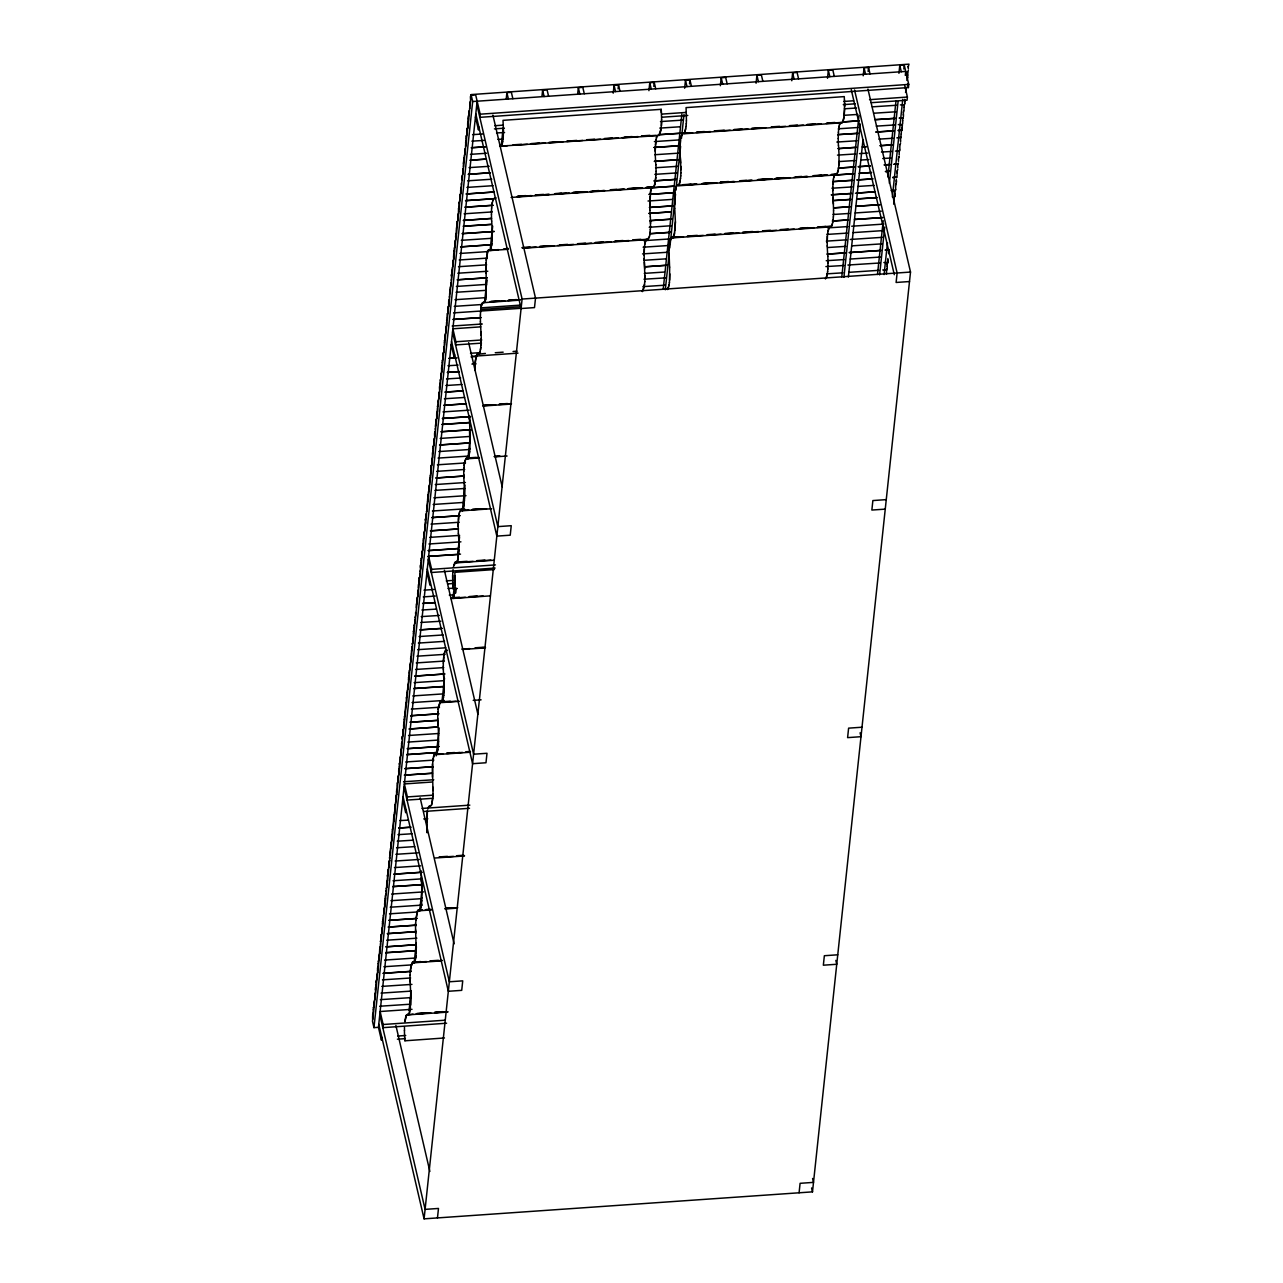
<?xml version="1.0" encoding="UTF-8"?>
<svg xmlns="http://www.w3.org/2000/svg" width="1283" height="1283" viewBox="0 0 1283 1283"><rect width="100%" height="100%" fill="white"/><g stroke="black" fill="none" stroke-linecap="round" stroke-linejoin="round"><path stroke-width="1.5" d="M404.498 1030.602L404.466 1027.218M410.095 981.928L410.015 975.176M415.58 926.518L415.548 923.135M416.382 946.646L415.724 958.064M421.097 871.077L421.722 887.98M421.129 874.477L421.177 871.253M421.947 897.94L421.866 891.316M426.678 822.435L427.399 811.129M433.045 793.84L432.339 763.93M437.776 718.336L437.744 714.952M438.594 741.799L438.513 735.191M443.325 666.294L443.293 662.91M444.11 686.437L443.998 692.772M456.989 588.528L453.027 588.801L452.642 575.217M452.658 578.617L452.771 572.154M455.24 585.673L454.84 572.33L494.388 569.572M458.175 523.175L458.336 533.359M458.207 526.559L458.56 517.338M459.009 546.702L457.967 560.046L453.781 565.37M463.804 477.885L463.724 471.134M464.574 497.98L464.43 487.989M469.418 416.013L470.123 439.347M474.854 370.434L475.191 361.197L476.891 354.381L485.375 353.418M480.371 314.993L480.451 321.744M481.221 341.839L481.189 338.52M485.92 262.951L486.081 273.135M491.501 214.293L491.469 210.909M492.287 234.436L491.646 245.839M503.417 133.673L503.385 130.337M644.146 255.349L644.483 246.111M644.932 275.476L644.82 281.811M644.964 278.812L644.339 262.101M650.513 226.77L650.353 216.779M655.196 147.866L655.292 154.618M655.228 151.266L655.902 139.622M656.062 174.713L656.03 171.393M661.563 119.351L661.467 125.686M668.956 250.233L669.598 267.137M669.662 267.105L669.453 282.805M669.854 273.856L669.678 280.095M674.65 195.112L674.666 208.375M674.585 198.352L674.585 204.943M674.73 208.343L675.403 221.815L674.297 235.046M675.403 221.815L675.002 230.764M680.054 146.15L680.134 152.885M680.086 149.534L680.423 140.296M680.904 172.997L680.824 166.373M686.453 120.955L686.068 107.612L844.262 96.61L844.422 100.01M827.23 245.983L827.294 236.168M827.182 242.631L827.535 233.394M827.968 262.758L827.872 269.093M832.699 187.19L833.597 210.813M832.731 190.59L833.068 181.352M833.549 214.036L833.517 210.717M838.28 138.532L838.248 135.148M844.278 115.678L844.567 103.346M373.385 1007.604L373.369 1009.705M374.748 995.64L374.828 994.165M376.24 984.927L376.015 986.819M376.16 982.425L376.16 981.559M376.945 978.352L376.256 980.998M376.849 975.337L376.945 977.614M376.945 978.817L376.929 977.951M377.651 972.257L377.555 970.108M378.95 955.53L379.046 959.379M381.179 939.156L381.163 938.29M381.083 935.692L381.163 937.953M381.773 929.117L381.805 930.047M384.675 905.75L384.643 906.873M387.418 876.738L387.466 875.519M390.321 853.307L390.305 852.457M390.93 843.268L391.01 845.529M392.422 833.148L392.39 834.287M393.127 827.31L393.753 816.806M394.539 812.476L394.956 808.627M394.555 813.679L394.522 812.396M395.244 807.44L395.228 805.804M395.95 800.849L395.87 798.331M396.623 794.61L396.575 791.707M397.971 777.723L397.987 776.856M398.756 772.959L398.66 770.698M399.462 767.571L399.43 766.288M400.793 751.261L400.809 750.379M402.204 738.062L402.204 737.196M405.717 705.153L405.717 704.271M406.486 701.079L406.47 702.202M406.406 698.529L406.454 697.294M407.866 686.116L408.539 682.476M409.293 675.676L409.245 672.837M410.656 659.254L410.656 657.922M412.132 648.172L412.068 649.583M412.148 648.637L412.116 647.338M412.837 642.061L412.757 639.928M413.479 633.401L413.463 631.605M414.249 628.846L414.217 627.547M419.092 579.611L419.124 578.392M419.83 576.676L419.862 575.57M420.471 565.963L420.503 566.91M421.273 562.339L421.257 563.478M423.326 540.768L423.374 543.607M424.015 532.894L424.031 533.808M424.096 535.877L424.096 536.695M424.015 533.391L424.031 532.525M424.721 526.736L424.737 525.854M425.507 523.464L425.507 522.662M425.427 520.176L425.427 519.294M425.523 523.111L425.507 522.261M426.854 507.924L427.528 501.252M426.822 507.042L426.918 505.614M428.314 497.114L428.297 495.479M429.645 480.018L429.725 482.28M431.778 461.607L432.307 458.448M433.959 443.95L433.927 442.683M434.664 437.391L434.648 436.525M436.685 414.473L436.701 413.607M437.471 410.4L437.439 411.538M438.898 397.698L438.882 396.816M439.492 387.594L439.588 389.856M440.294 384.483L440.261 383.184M441.657 372.022L441.593 368.702M442.346 362.592L442.314 360.796M443.1 353.515L442.988 359.08M443.036 354.621L443.036 355.471M443.726 347.95L443.758 349.329M445.121 334.783L445.137 335.697M445.843 329.458L445.891 332.345M447.302 319.114L447.318 317.976M447.927 308.433L447.943 309.363M448.713 305.659L448.649 303.125M451.472 275.813L451.472 274.931M452.883 262.582L452.883 261.7M453.605 256.905L453.701 254.259M453.669 258.974L453.637 257.707M454.326 248.212L454.31 250.313M455.69 236.264L455.69 235.382M456.395 230.443L456.443 233.281M457.823 220.291L457.806 217.164M459.202 202.714L459.218 203.628M459.218 203.195L459.218 202.329M460.661 193.589L460.693 192.466M460.709 192.931L460.693 192.081M462.04 177.744L462.056 175.643M462.105 179.796L462.024 177.663M463.42 163.069L463.5 166.934M464.831 149.838L464.927 152.1M465.633 146.711L465.601 145.428M467.67 124.756L467.734 127.242M469.129 113.305L469.113 114.428M470.476 97.54L470.476 96.642M888.558 251.484L888.59 252.863M894.187 198.689L894.203 199.635M894.187 199.186L894.203 198.304M895.662 189.595L895.598 186.292M895.614 185.939L895.646 184.72M896.4 182.314L896.384 181.448M897.009 172.291L897.09 174.52M897.009 172.772L897.186 170.847M898.405 159.06L898.501 161.321M899.816 146.422L900.008 144.482M904.018 110.867L904.05 107.531M904.772 100.988L904.788 99.288M906.247 89.441L906.231 90.259M906.856 80.396L907.546 77.638M907.546 73.275L907.642 77.124M908.268 67.117L908.268 66.219M373.417 1012.143L373.353 1009.625M374.764 995.239L375.406 993.154M375.422 993.234L375.534 991.951M376.16 982.024L376.24 980.918M380.458 945.683L380.393 946.71M381.099 935.772L381.163 934.665M383.2 915.982L383.232 915.18M383.264 919.686L383.2 917.201M385.365 899.575L385.269 900.826M388.14 869.265L388.14 870.58M390.946 843.348L391.684 840.445M391.716 840.525L391.636 838.04M393.769 816.886L394.362 814.946M394.539 813.598L394.474 814.625M395.244 807.007L394.667 808.835M395.645 802.019L395.18 805.002M397.345 787.618L397.281 785.132M398.676 770.778L399.366 768.437M398.74 774.05L398.644 775.285M399.382 763.674L399.446 766.368M399.382 764.155L399.446 763.032M400.152 760.835L400.055 762.086M400.809 750.844L400.825 750.042M401.515 744.252L401.627 742.905M402.204 737.661L402.237 736.843M402.974 734.373L402.878 735.624M403.68 728.247L403.664 726.579M404.386 721.142L403.872 722.81M405.091 715.016L405.027 712.498M408.619 681.963L408.539 679.429M409.245 671.153L409.261 672.917M409.951 664.594L409.951 665.893M410.72 661.771L409.967 664.674M413.527 635.855L413.463 633.321M414.168 625.414L414.233 624.292M415.644 615.487L414.97 617.748M416.285 605.576L416.462 604.036M417.697 592.361L417.873 590.789M417.761 596.178L417.665 593.147M420.503 566.044L420.519 565.226M420.567 569.379L419.878 571.641M421.273 562.724L421.097 564.071M422.684 549.878L422.668 548.242M423.326 539.085L423.326 540.4M424.801 529.703L424.737 530.745M425.427 519.759L425.507 518.653M426.197 516.472L426.1 517.723M426.902 510.329L426.886 508.726M429.661 480.099L429.693 479.297M430.43 477.244L430.414 475.608M431.136 470.653L431.072 468.135M432.547 457.422L432.467 454.936M433.205 446.324L433.173 447.975M434.568 433.959L434.648 432.836M410.079 975.337L410.143 972.097M438.112 400.905L438.85 397.987M438.177 404.177L437.535 406.198M410.72 1005.038L410.704 992.032M439.572 390.962L439.363 392.486M415.628 923.295L417.103 911.427M440.277 384.403L439.604 386.664M440.935 373.754L440.903 375.406M440.983 378.26L440.903 375.775M443.806 351.767L443.742 349.249M416.269 952.996L415.516 926.422M444.511 345.175L444.431 342.657M446.596 325.657L446.532 322.418M447.254 315.041L447.494 313.373M447.943 308.513L448.12 306.974M448.008 311.801L447.959 312.811M448.713 305.226L448.553 306.669M421.818 900.939L421.882 897.763M450.846 285.307L450.092 288.21M451.552 278.7L451.327 280.255M451.472 275.396L451.552 274.289M452.947 265.549L452.883 266.591M452.883 262.165L452.947 261.042M455.754 239.199L455.305 240.739M458.592 213.106L458.576 211.454M459.956 195.321L459.923 197.005M432.916 796.855L432.98 793.68M437.824 715.112L437.888 711.873M462.794 173.59L462.778 171.954M463.436 163.149L464.125 156.847M464.847 149.919L464.927 148.812M464.911 153.222L464.815 154.473M466.29 135.966L466.274 138.035M438.449 744.814L438.513 741.638M466.322 140.472L466.258 137.955M466.996 134.234L466.964 131.331M443.357 663.07L443.661 657.056M444.062 689.596L443.774 695.482M458.961 549.862L457.47 561.088L454.711 562.547L453.38 567.311M463.804 471.294L463.869 468.054M464.446 500.995L464.51 497.82M469.353 419.252L469.482 416.237M469.995 448.954L469.498 429.244M474.902 367.211L475.961 357.187L476.923 354.798L479.698 353.322L480.788 347.292M480.451 315.169L480.516 311.929M481.077 344.854L481.141 341.679M485.984 263.111L487.476 251.243L488.55 249.864L492.512 249.592M491.533 211.07L491.597 207.83M492.175 240.771L492.239 231.148M503.273 136.672L503.337 133.496M644.242 248.886L644.194 258.701M649.791 196.844L649.807 210.107M650.369 229.769L650.433 226.594M655.982 174.552L654.988 184.736M661.531 122.51L660.921 130.754L659.013 135.501L499.664 146.214L507.571 145.653M669.036 250.393L669.101 247.154M680.776 175.996L680.84 172.82M686.325 123.954L686.389 120.778M833.421 217.052L833.485 213.876M838.328 135.308L838.392 132.085M839.034 161.834L838.729 167.72M838.954 165.01L839.018 155.387M844.567 109.793L843.572 119.96M887.162 264.33L887.178 266.126M887.227 268.58L887.162 266.046M894.267 202.105L893.626 204.141M897.09 175.643L896.4 177.904M898.421 159.14L899.11 156.799M899.896 149.726L899.816 147.24M898.26 124.627L902.43 124.419L901.901 130.545M903.424 116.641L903.408 114.989M904.066 105.88L904.066 107.163M904.836 103.49L904.82 101.806M907.562 73.356L907.642 72.233M908.284 66.684L908.989 64.15L471.198 94.573L372.487 1021.252L373.962 1027.635L378.437 1027.33L477.132 101.197M450.108 292.604L450.092 290.263M901.949 130.192L897.956 130.465L901.997 130.353L901.981 127.755M372.679 1014.195L372.663 1016.296M374.091 1000.997L374.059 1002.648M374.091 1005.872L374.059 1003.033M375.486 987.766L375.454 989.45M374.796 999.281L374.748 995.993M377.587 968.088L377.587 970.189M377.619 972.514L376.961 974.406M379.03 959.299L378.357 961.224M380.409 941.979L380.57 940.824M381.147 939.429L381.003 940.519M382.575 921.419L382.51 923.872M381.837 933.238L381.789 930.4M382.542 926.679L382.494 923.792M383.938 908.589L383.906 910.24M385.317 895.839L386.007 893.866M386.76 882.111L386.728 883.779M386.68 887.371L386.728 884.147M387.45 875.952L387.61 874.781M387.466 880.395L387.434 877.54M388.188 873.402L387.626 874.862M388.861 862.785L389.006 861.663M389.439 861.342L389.583 860.251M391.668 836.019L391.636 837.671M392.373 829.363L392.341 831.047M390.994 847.021L390.85 848.095M393.785 821.072L393.785 818.57M395.902 796.342L395.886 798.411M397.313 783.095L397.281 784.763M398.003 776.937L398.227 775.638M398.019 781.379L397.971 778.075M400.104 757.098L400.617 755.655M399.43 767.843L399.286 768.934M401.547 748.31L401.579 746.77M405.733 704.367L405.829 703.389M405.075 714.936L404.514 716.411M407.16 690.639L407.128 692.323M407.176 695.546L407.128 692.692M408.571 677.408L408.555 679.509M407.85 688.907L407.577 689.773L407.834 686.036M411.378 651.443L411.602 650.16M409.999 669.084L409.951 666.246M411.394 655.854L411.33 652.598M413.479 631.685L413.639 630.514M412.324 643.649L412.805 642.334M414.217 629.119L414.136 630.017M417.023 598.231L417.055 601.166M417.039 602.657L416.478 604.117M418.418 584.984L418.418 587.101M418.45 589.426L418.017 590.597M420.519 565.643L420.68 564.472M421.947 551.931L421.931 554.031M422.652 545.339L422.62 546.991M426.886 510.249L426.742 511.308M428.153 498.125L428.297 497.034M429.709 483.771L429.645 484.365M431.088 466.146L431.088 468.215M430.414 477.164L430.318 478.078M432.499 452.915L432.467 454.567M431.81 464.43L431.762 461.527M433.189 446.741L433.702 445.313M433.221 451.183L433.173 448.344M433.927 444.223L433.494 445.393M436.028 419.862L435.995 421.514M436.717 413.687L437.423 411.458M435.338 426.565L435.995 421.882M437.423 407.08L437.519 406.118M436.733 418.13L436.685 414.826M438.818 393.849L438.93 392.871M439.524 387.306L439.684 386.151M440.935 374.171L441.641 371.942M441.641 367.114L441.609 368.782M440.967 378.18L440.294 380.073M442.346 360.876L442.635 359.497M442.362 365.366L442.314 362.512M443.758 347.645L444.335 346.089M444.463 340.62L444.463 342.737M443.341 352.889L443.79 351.686M445.875 327.39L445.843 329.073M445.185 338.904L445.137 336.066M450.108 292.845L450.06 289.349M452.225 272.461L451.568 274.37M453.637 259.23L452.979 261.123M455 242.102L455.16 240.947M454.342 252.671L454.198 253.761M455.032 246.496L454.968 243.241M456.427 228.374L456.395 230.058M457.133 221.734L457.133 223.851M458.544 208.552L458.512 210.204M459.939 195.738L460.164 194.439M460.645 189.194L461.383 186.644M459.972 199.875L459.298 201.784M460.677 193.188L460.581 194.086M462.778 173.51L462.634 174.584M466.274 136.383L466.37 135.437M466.996 129.278L466.98 131.427M466.306 140.392L465.601 142.589M467.012 133.833L466.804 135.052M467.686 122.719L467.686 124.836M468.391 116.128L468.359 117.779M467.718 127.161L467.621 128.043M468.407 121.003L468.343 117.699M410.223 972.322L411.105 964.96M415.772 920.28L417.633 910.465L422.139 909.775M421.738 900.714L421.273 906.023M437.952 712.113L438.433 706.708M443.501 660.055L444.383 652.694M432.836 796.631L431.986 803.864M438.225 747.524L438.385 744.589M452.851 572.378L453.075 569.652M458.4 520.337L458.881 514.932M463.933 468.279L464.43 462.89M455.032 588.448L454.551 593.756M454.872 591.399L455.016 575.714M464.366 500.771L463.516 507.988M480.58 312.154L481.462 304.777M469.915 448.713L469.065 455.946M486.129 260.112L488.021 250.698L498.462 249.608M491.678 208.071L492.159 202.666M481.013 344.63L480.548 349.922M503.048 139.398L503.209 136.447M655.421 145.027L656.752 136.174M644.756 281.586L644.274 286.895M650.305 229.545L649.823 234.853M655.854 177.503L654.025 187.126L646.375 187.671M669.181 247.378L669.341 244.379M674.714 195.337L674.89 192.338M680.263 143.295L680.744 137.89M680.535 178.722L680.696 175.771M686.084 126.68L686.245 123.729M832.908 184.351L833.389 178.946M838.457 132.309L838.617 129.31M827.647 271.82L827.792 268.869M833.18 219.778L833.341 216.827M886.569 270.088L886.473 272.782M887.178 264.41L887.339 263.24M887.211 268.5L886.649 269.975M888.59 251.179L888.75 250.025M887.9 259.84L887.644 263.111L887.852 258.492M894.219 198.384L894.379 197.197M894.941 191.311L894.909 192.963M895.63 185.137L895.791 183.982M894.86 196.572L894.909 193.348M896.368 182.587L896.143 183.71M897.747 165.315L897.972 164.016M897.779 169.436L897.218 170.928M900.554 138.564L900.522 140.248M899.175 156.205L899.03 157.296M901.965 125.702L902.19 124.419M903.376 112.086L903.376 114.187M902.703 123.553L902.655 120.714M907.61 77.044L907.466 78.119M908.332 70.389L907.658 72.313M400.777 755.19L400.825 752.528M407.866 688.987L407.866 686.485M443.084 358.887L443.052 356.305M373.962 1027.635L472.673 101.517L471.134 94.926M381.789 1037.145L381.452 1040.305L378.437 1027.33M412.019 1009.304L380.121 1011.517L383.136 1024.508L382.799 1027.667L446.596 1023.225M406.037 809.557L405.701 812.732L402.686 799.742M432.275 782.005L404.37 783.945L407.385 796.919L407.048 800.079L432.964 798.283M430.302 581.985L429.965 585.144L426.95 572.17M428.634 556.357L431.649 569.347L431.313 572.507L495.11 568.064M454.551 354.413L454.214 357.572L451.199 344.582M480.788 326.844L452.883 328.785L455.898 341.759L455.561 344.919L481.478 343.122M478.816 126.825L478.479 129.984L475.448 117.01M471.021 95.359L475.656 94.814L480.163 114.187L479.826 117.346L908.412 87.565L908.749 84.405L904.242 65.032L899.784 65.337L898.934 73.307M480.981 307.856L481.189 311.063L480.981 307.856L520.882 305.081M409.052 1010.796L411.169 990.877M414.136 963.004L416.269 943.085M419.653 911.219L422.636 883.329M436.22 755.863L439.187 727.99M441.945 702.09L444.495 678.194M452.979 598.519L454.054 588.56M457.662 554.705L459.571 536.791M462.329 510.891L465.087 485.006M467.846 459.106L470.187 437.198M484.621 301.762L486.947 279.854M490.138 249.993L492.688 226.081M501.172 146.422L503.08 128.492M506.272 98.615L506.897 92.649L511.372 92.328L512.863 98.727M455.754 592.971L456.171 588.977M541.987 96.145L542.613 90.163L547.087 89.858L548.579 96.241M867.933 89.056L910.513 272.06L812.492 1191.859L424.08 1218.85L522.101 299.051L476.795 104.372M437.471 1217.92L438.481 1208.442L425.09 1209.372L379.784 1014.677M577.703 93.659L578.344 87.677L582.803 87.372L584.294 93.755M613.21 93.162L614.06 85.191L618.518 84.886L620.01 91.269M618.085 88.864L618.518 84.886M648.925 90.676L649.775 82.721L654.234 82.401L655.725 88.8M653.801 86.394L654.234 82.401M663.199 289.365L681.882 114.091M684.641 88.206L685.491 80.236L689.949 79.931L691.441 86.314M665.316 289.766L669.133 253.922M669.774 247.94L675.516 194.166M675.933 190.189L680.599 146.374M681.449 138.404L683.999 114.508M689.532 83.908L689.949 79.931M720.356 85.72L721.206 77.75L725.665 77.445L727.156 83.828M756.072 83.235L756.922 75.264L761.38 74.959L762.872 81.342M791.787 80.749L792.637 72.794L797.096 72.473L798.587 78.872M827.503 78.279L828.353 70.308L832.811 69.988L834.303 76.387M841.776 276.952L858.969 115.63M863.218 75.793L864.068 67.823L868.527 67.518L870.018 73.901M843.893 277.353L860.251 124.002M868.11 71.495L868.527 67.518M848.368 277.048L863.01 139.622M877.492 274.466L883.217 220.692M887.9 176.878L895.967 101.197M879.609 274.883L884.709 227.075M889.376 183.261L898.084 101.598M903.825 69.009L904.242 65.032M884.083 274.562L887.483 242.695M892.359 196.892L902.767 99.304M905.301 75.408L905.734 71.415L472.673 101.517M904.82 85.913L907.402 97.043L907.065 100.202L871.189 102.688M799.084 1192.789L800.095 1183.311L813.502 1182.381L812.588 1178.484M470.524 96.385L471.005 95.279M469.819 103.041L470.492 101.132M468.407 116.208L469.081 114.347M467.012 129.358L467.654 127.739M469.786 107.788L469.61 108.67M468.391 120.923L468.215 121.805M458.336 214.133L457.823 217.244M458.56 208.632L458.753 207.686M457.165 221.815L457.598 220.884M458.544 213.331L458.015 214.502M459.218 207.092L459.202 203.548M456.427 233.201L456.155 234.067M455.016 246.416L454.599 247.266M448.713 300.767L448.665 303.205M449.387 299.244L448.745 300.847M445.891 327.47L446.532 325.85M446.596 320.926L446.805 320.06M445.185 334.157L445.73 332.955M444.479 340.701L445.137 339.097M443.758 352.007L443.116 353.595M440.277 379.976L440.294 383.697M442.346 365.286L442.17 366.168M436.044 419.942L436.717 418.05M433.911 439.861L434.456 438.658M432.515 452.995L433.205 451.103M435.306 431.313L434.664 432.916M431.12 466.226L431.794 464.35M429.709 479.377L430.142 478.431M432.499 457.662L432.082 458.512M429.003 485.968L429.099 485.423M428.265 497.355L427.736 498.51M424.785 525.581L425.266 524.474M422.668 545.419L423.342 543.527M423.374 538.812L424.048 536.936M425.459 523.689L425.042 524.555M421.273 558.265L421.209 560.238M421.963 552.011L422.652 550.118M421.257 558.65L421.674 557.608M419.14 578.473L419.268 577.655M417.039 598.311L417.713 596.419M419.814 576.596L419.284 577.735M419.108 583.54L419.092 580.413M413.511 631.332L413.944 630.386M410.704 657.666L411.137 656.704M409.293 670.897L409.967 669.004M408.587 677.488L409.229 675.868M406.47 697.375L407.16 695.466M406.438 702.122L406.262 703.004M405.043 715.256L404.867 716.139M400.857 750.122L401.531 748.23M402.237 741.638L402.06 742.52M397.329 783.175L398.003 781.299M395.918 796.422L396.607 794.53M391.684 836.099L391.812 835.281M390.289 849.218L390.93 847.614M392.373 834.207L391.78 835.554M389.567 860.572L389.022 861.743M390.273 853.885L389.856 854.735M386.055 888.83L386.199 887.996M388.861 867.116L388.444 867.998M386.808 881.902L387.45 880.314M383.954 908.669L384.595 907.065M381.837 928.491L381.981 927.769M382.542 921.803L382.751 920.841M383.906 913.721L383.906 910.609M378.341 961.143L378.277 963.581M377.619 968.168L377.731 967.35M375.502 987.846L375.951 986.884M378.277 966.628L378.26 963.501M373.401 1007.684L374.075 1005.792M374.78 999.2L374.604 1000.082M491.902 205.344L493.025 199.202L495.799 197.71M502.984 139.109L502.343 143.68M480.804 309.428L481.927 303.301L485.199 300.88M491.886 243.209L490.796 249.223M486.097 297.881L486.145 273.103M464.173 465.569L464.815 460.918M469.69 451.375L468.6 457.406L465.328 459.827M464.157 503.433L463.051 509.447L460.292 510.923M438.177 709.387L440.374 701.865L450.269 701.176M432.884 758.75L432.419 777.145M432.628 761.428L434.263 754.324L438.786 753.634M427.335 810.792L427.047 832.619M443.469 697.84L443.71 695.21M438.161 747.251L437.07 753.265L434.296 754.741L433.333 757.146M432.612 799.293L431.521 805.307M410.448 969.611L412.084 962.507L420.551 961.544M404.835 1021.38L406.021 1015.511L408.796 1014.019L409.742 1011.662M404.899 1021.653L406.567 1014.965L413.046 1014.147M421.53 903.376L420.423 909.406L417.665 910.882M415.981 955.418L415.339 959.989M410.432 1007.476L409.341 1013.49L407.112 1014.564M410.175 1010.106L410.785 995.416M650.096 194.358L651.203 188.216L654.49 185.794M644.547 246.4L645.205 241.749M661.178 128.124L658.997 135.068M650.08 232.207L649.439 236.778M644.531 284.249L642.382 291.626M674.874 192.594L648.893 194.407L674.906 192.691L675.195 189.932M669.405 244.668L670.047 240.017M686.02 126.392L684.93 132.422L682.155 133.897L681.193 136.287M680.471 178.433L679.381 184.463L676.622 185.939M669.133 285.163L669.389 282.533M838.681 129.583L838.938 126.905M827.599 233.682L829.235 226.578M838.665 167.448L838.04 172.018M832.875 222.119L833.116 219.489M827.327 274.177L827.567 271.531M905.509 92.376L906.199 90.5M903.408 112.166L903.617 111.3M904.114 105.623L904.788 103.731M900.57 138.644L901.243 133.977M899.191 151.442L899.207 154.73M900.554 143.407L900.025 144.562M898.453 163.085L898.068 164.016L894.043 164.224M895.63 189.499L895.454 190.381M436.044 424.93L436.028 422.332M421.866 557.191L421.915 553.951M386.696 887.275L386.76 884.596M894.876 196.475L894.941 193.797M887.884 262.47L883.875 262.534M428.666 491.646L428.987 488.374M421.899 557.159L421.947 554.416M428.923 491.229L428.939 487.027M467.044 129.054L467.557 128.14M464.238 155.484L464.799 154.393M462.81 168.779L462.746 171.136M455.77 234.805L456.283 233.891M454.374 247.988L454.936 246.913M454.278 253.264L453.781 254.146M452.29 267.506L452.257 270.986M449.451 294.192L449.884 293.39M448.04 307.487L448.537 306.589M447.334 314.03L447.943 312.715M433.959 439.572L434.52 438.481M427.656 498.638L427.56 501.332M426.822 510.842L426.325 511.709M424.112 531.98L424.721 530.665M418.483 584.775L419.092 583.46M412.773 640.009L413.447 636.368M412.148 644.21L412.645 643.312M404.434 716.523L404.386 720.052M403.696 723.387L404.209 722.473M403.022 729.77L402.99 733.251M403.6 728.776L403.103 729.658M402.301 736.634L402.846 735.544M393.849 815.86L394.41 814.769M392.438 829.155L393.047 827.824M389.631 855.472L390.192 854.382M384.692 901.837L385.253 900.746M383.184 920.184L382.639 921.258M381.179 934.746L381.789 933.431M380.474 941.337L380.987 940.423M379.768 947.945L380.329 946.854M379.062 954.568L379.175 954.119M377.651 967.863L378.26 966.548M372.84 1013.538L373.337 1012.656M902.767 118.132L902.671 120.794M901.356 131.363L901.259 134.057M899.223 151.522L899.816 150.223M888.67 250.538L889.247 249.527M887.243 263.769L887.483 263.031M502.679 141.419L500.819 146.487M485.696 299.821L486.546 279.854M458.929 515.253L459.266 512.959M454.503 593.42L453.204 598.086L450.942 598.616M444.046 654.988L445.361 650.24L447.077 650.096M443.405 697.503L442.106 702.17L439.844 702.699L438.882 705.105M437.856 749.545L436.525 753.795L434.841 753.907M650.738 189.692L649.743 206.659M644.868 244.043L646.183 239.296M680.808 138.227L682.139 133.48L686.646 132.791M685.715 128.701L684.384 132.935L682.7 133.063M675.259 190.269L676.061 186.484M680.166 180.743L678.851 184.993L676.59 185.522L675.644 188.344M669.71 242.311L671.602 237.147L677.536 236.746M674.617 232.784L673.334 237.451L670.56 238.927M669.068 284.826L667.785 289.493M839.002 127.225L839.339 124.932M843.909 117.699L842.065 122.767L683.871 133.769M833.453 179.283L833.79 176.974M838.36 169.757L836.516 174.825L831.4 174.809M827.904 231.325L829.267 226.995L831.512 226.449L832.426 223.691M832.811 221.799L832.025 225.519M826.942 276.102L827.262 273.84M464.013 161.353L464.173 158.194M456.54 227.909L457.101 223.771M465.729 141.788L465.633 145.508M431.2 465.697L431.713 464.863M428.426 491.774L428.265 494.661M396.72 789.173L396.591 791.787M902.783 118.228L899.142 118.1L903.12 117.731M901.179 137.249L896.849 137.89M886.585 270.168L882.768 269.975M492.608 201.062L493.57 198.657L495.831 198.127M491.197 247.394L490.282 250.169L488.582 250.297M485.648 299.452L484.733 302.211L481.959 303.686M480.099 351.494L479.152 353.835L477.468 353.964M464.863 461.287L466.37 458.047L476.25 457.357M459.33 513.328L459.731 511.468M454.118 595.312L453.172 597.653L450.91 598.199M443.02 699.395L442.074 701.753L440.374 701.865M427.784 809.188L428.73 806.382L430.976 805.836M656.351 138.019L657.281 135.196M420.84 907.578L419.894 909.936L418.194 910.048M415.291 959.62L414.377 962.394L411.602 963.87M649.39 236.409L647.931 239.584L523.352 248.244M643.841 288.45L642.35 291.209M668.7 286.718L667.208 289.477M839.387 125.301L840.317 122.478M833.838 177.343L834.255 175.498M826.894 275.733L825.418 278.908M456.989 227.251L457.133 224.22M405.701 705.506L405.043 712.578M501.845 144.738L499.648 145.781M468.568 457.005L466.37 458.047M459.779 511.869L460.822 510.089L464.767 509.816M463.019 509.046L460.822 510.089M651.251 188.617L652.309 187.254M645.702 240.659L647.931 239.584M648.941 237.836L647.338 239.023M444.88 651.604L447.109 650.529M673.8 236.104L671.602 237.147M428.249 807.729L431.489 804.922M839.852 123.842L842.065 122.767M843.075 121.019L842.049 122.35M834.303 175.883L835.361 174.536M837.542 173.061L836.5 174.392L832.539 174.664M414.842 961.047L412.645 962.09M826.444 277.16L825.402 278.475M661.643 119.447L661.21 109.328L661.37 112.728M404.69 1037.37L404.931 1040.721M430.896 471.695L430.43 475.688M904.323 104.773L900.361 104.901M490.25 249.752L488.55 249.864M834.768 174.52L836.5 174.392M831.48 226.033L817.111 227.396M899.447 150.817L895.438 151.089M888.894 249.832L885.045 250.089L889.055 249.896M480.163 114.187L908.749 84.405M661.21 109.328L503.016 120.329L503.449 130.449M494.757 125.718L502.728 125.157M662.204 114.075L686.132 112.423M843.621 101.469L853.58 100.78M869.537 99.673L907.402 97.043M494.42 128.877L504.395 128.188M661.868 117.234L687.784 115.438M843.284 104.629L855.232 103.811M472.561 134.635L482.729 134.009M496.553 132.967L504.572 132.486M660.472 121.564L682.636 120.105M844.39 108.782L856.563 108.029M872.376 106.842L896.544 105.254M471.871 141.162L484.028 140.392M497.852 139.35L502.022 139.157M659.783 128.108L679.942 126.792M843.701 115.326L857.862 114.428M873.675 113.241L895.839 111.781M485.311 146.775L471.166 147.753L485.327 146.855M513.489 144.819L521.395 144.273M531.29 143.584L539.197 143.038M549.076 142.349L556.998 141.804M566.878 141.114L576.773 140.424M586.652 139.735L594.558 139.189M604.453 138.5L612.36 137.955M624.228 137.121L632.134 136.575M642.013 135.886L649.936 135.34M681.209 133.159L659.077 134.699L681.241 133.24M696.541 132.101L704.447 131.556M714.326 130.866L724.221 130.176M734.101 129.487L742.023 128.942M751.902 128.252L759.809 127.707M771.676 126.873L779.583 126.327M789.478 125.638L797.385 125.093M807.264 124.403L815.186 123.858M827.038 123.024L834.96 122.478M842.995 121.917L859.129 120.794L843.011 121.997M512.671 145.236L527.345 144.289M530.472 144.001L545.147 143.055M549.108 142.766L562.948 141.804M566.894 141.531L582.723 140.44M586.668 140.168L600.508 139.206M604.469 138.933L618.31 137.971M622.271 137.682L638.084 136.591M641.195 136.303L655.886 135.357M682.716 133.48L692.595 132.807M696.557 132.518L710.397 131.572M714.358 131.283L730.171 130.192M734.133 129.92L747.973 128.958M751.918 128.685L765.759 127.723M770.858 127.29L785.533 126.343M789.494 126.071L803.334 125.109M807.296 124.836L821.136 123.874M826.22 123.441L840.91 122.494M470.46 154.361L486.594 153.238M654.378 141.579L678.531 139.975M838.296 128.797L858.455 127.466M876.273 126.151L894.427 124.964M470.155 160.199L486.145 159.092L470.171 160.279M654.073 147.417L680.054 145.604M875.968 131.989L893.962 130.738M654.089 147.497L680.086 145.765M875.984 132.069L893.994 130.898M469.049 167.624L489.208 166.309M654.955 154.714L678.964 153.126M836.869 142.06L857.044 140.745M878.855 139.141L893.016 138.243M468.343 174.28L490.475 172.74L468.359 174.36M838.168 148.587L856.306 147.32L838.184 148.668M866.298 146.631L862.16 146.92L866.33 146.711M880.154 145.669L892.294 144.819M880.17 145.749L892.31 144.899M467.637 180.823L491.79 179.219M655.549 167.752L677.713 166.309M837.478 155.115L855.633 153.944M859.466 153.591L867.629 153.11M881.453 152.068L891.621 151.442M466.932 187.414L493.089 185.682M654.843 174.36L677.007 172.9M838.761 161.578L854.927 160.535M860.765 160.038L868.928 159.557M882.752 158.515L890.915 158.034M466.242 193.941L494.372 191.985L466.258 194.022M654.154 180.887L676.285 179.347L654.17 180.967M870.211 165.876L858.054 166.71L870.227 165.956M890.194 164.481L884.051 164.914L890.21 164.561M894.059 164.304L898.212 164.016M517.835 196.171L525.741 195.625M535.62 194.936L543.543 194.391M555.395 193.573L561.329 193.156M573.196 192.338L581.103 191.776M592.971 190.959L598.904 190.542M610.772 189.724L616.706 189.307M628.558 188.489L636.48 187.927M646.359 187.238L652.293 186.837M683.085 184.688L690.992 184.143M702.859 183.325L710.766 182.763M720.645 182.09L728.552 181.528M740.419 180.711L746.353 180.294M758.221 179.476L766.127 178.914M776.023 178.241L783.929 177.679M795.797 176.862L801.715 176.445M813.582 175.627L821.489 175.081M831.384 174.392L835.345 174.119M517.017 196.588L530.857 195.625M534.803 195.353L548.643 194.391M554.577 193.99L566.444 193.156M572.378 192.755L586.219 191.792M590.18 191.504L604.02 190.542M609.954 190.141L623.795 189.178M627.74 188.906L641.58 187.943M647.514 187.526L653.448 187.11M678.306 185.377L696.108 184.143M702.026 183.742L715.866 182.779M719.827 182.507L733.668 181.544M739.601 181.128L751.469 180.294M757.403 179.893L771.243 178.93M775.189 178.658L789.045 177.696M794.963 177.279L806.831 176.461M812.764 176.044L826.605 175.081M517.851 196.604L531.691 195.641M535.653 195.369L549.493 194.407M555.427 193.99L569.267 193.027M573.212 192.755L587.053 191.792M591.014 191.52L604.854 190.558M610.788 190.141L624.629 189.178M628.59 188.906L642.43 187.943M683.101 185.121L696.942 184.159M702.876 183.742L716.716 182.779M720.677 182.507L734.518 181.544M740.451 181.128L752.303 180.31M758.237 179.893L772.077 178.93M776.039 178.658L789.879 177.696M793.84 177.423L807.681 176.461M813.614 176.044L827.455 175.081M493.666 198.705L465.521 200.661L493.682 198.785M511.099 197.438L673.575 186.211L651.459 187.831M678.322 185.81L853.5 173.702M859.353 173.301L871.494 172.451M885.478 171.489L889.488 171.2L885.495 171.569M835.377 175.049L853.516 173.782M859.369 173.381L871.51 172.531M872.793 178.85L856.803 179.957L872.809 178.93M892.631 177.471L896.865 177.198L892.647 177.551M464.125 213.796L492.287 211.92M648.043 201.014L672.196 199.41M831.961 188.232L852.12 186.917M857.942 186.42L874.108 185.393M463.42 220.387L491.565 218.431L463.436 220.468M857.236 193.027L875.391 191.76L855.408 193.236M891.38 190.654L895.39 190.445L891.396 190.734M491.116 224.365L463.115 226.241L491.132 224.445M649.022 213.315L671.041 211.871L649.07 213.475M832.94 200.533L850.95 199.362M856.932 198.865L876.947 197.55M832.988 200.693L850.982 199.442M856.964 199.025L876.963 197.63M494.147 231.437L462.008 233.666L494.163 231.517M649.92 220.612L672.067 219.072M833.838 207.83L849.971 206.707M649.936 220.692L672.084 219.152M833.854 207.91L850.004 206.788M461.303 240.322L491.453 238.317M649.214 227.267L671.346 225.728M833.132 214.486L849.282 213.443M855.12 212.962L881.277 211.214M460.597 246.849L490.731 244.764L460.613 246.945M670.656 232.255L650.513 233.666L670.672 232.335M832.426 221.013L848.576 219.89L832.442 221.093M882.56 217.533L854.414 219.489L882.576 217.613M504.379 248.774L508.325 248.501M522.165 247.539L530.087 246.977M539.967 246.304L547.873 245.743M559.741 244.925L567.647 244.379M577.542 243.69L585.449 243.145M595.328 242.455L603.251 241.894M615.102 241.076L623.025 240.53M632.904 239.841L640.81 239.296M687.415 236.056L697.311 235.366M707.19 234.677L715.096 234.131M724.991 233.442L732.898 232.897M742.793 232.207L752.672 231.517M762.567 230.828L770.474 230.282M780.353 229.593L788.259 229.048M800.127 228.214L808.033 227.668M817.929 226.979L825.835 226.433M503.545 249.191L508.357 248.918M522.197 247.956L536.037 246.994M539.983 246.721L553.823 245.759M557.784 245.486L573.597 244.395M577.558 244.107L591.399 243.145M595.36 242.872L611.173 241.781M614.284 241.493L628.975 240.546M632.92 240.274L646.76 239.312M671.618 237.58L683.486 236.746M687.431 236.473L703.26 235.382M707.206 235.11L721.062 234.148M725.007 233.859L738.848 232.897M742.809 232.624L758.622 231.533M762.583 231.261L776.423 230.298M780.369 230.026L794.225 229.064M799.309 228.631L813.999 227.684M489.737 250.57L507.523 249.335M672.773 237.852L830.967 226.866M459.891 253.457L488.053 251.58M643.809 240.675L669.967 238.927M827.727 227.893L847.887 226.578M851.72 226.225L883.875 224.076M459.202 259.984L487.348 258.108M643.12 247.202L669.277 245.47M827.038 234.42L847.197 233.105M853.019 232.624L883.169 230.603M458.48 266.704L486.642 264.827M642.558 253.906L668.555 252.19M826.316 241.14L846.475 239.825M850.308 239.472L882.463 237.323M457.79 273.231L487.797 271.242M643.697 260.321L665.861 258.861M827.615 247.539L845.786 246.352M851.607 245.871L881.758 243.85M487.219 277.737L457.085 279.838L487.235 277.818M644.996 266.768L667.144 265.228L645.012 266.848M845.064 252.863L826.91 254.13L845.08 252.959M456.379 286.43L486.53 284.409M644.291 273.375L664.45 272.044M826.22 260.722L844.374 259.551M850.196 259.054L880.363 257.049M456.074 292.267L486.097 290.343M643.986 279.213L666.021 277.85M825.899 266.575L843.941 265.485M847.903 265.036L879.913 262.983M454.968 299.709L485.118 297.688M642.879 286.638L664.883 285.195M826.797 273.856L842.963 272.814M848.785 272.333L878.951 270.328M522.101 299.051L910.513 272.06M490.924 301.361L498.83 300.815M508.709 300.126L516.616 299.581M490.09 301.778L504.78 300.831M507.892 300.543L520.593 299.725M484.188 302.628L519.775 300.142M454.262 306.364L482.408 304.488M481.35 309.476L521.267 306.701M453.557 312.892L521.09 308.289M909.503 281.538L896.111 282.468L897.122 272.99L854.542 89.986M452.161 326.026L482.312 324.006M455.898 341.759L481.815 339.963M470.508 353.29L480.467 352.6M495.254 352.729L503.161 352.167M513.056 351.494L517.001 351.205M472.16 356.321L518.011 353.13M449.034 358.31L455.032 357.893M449.05 358.39L457.069 357.909M471.037 356.866L477.068 356.53M447.927 365.735L458.095 365.11M471.919 364.067L476.089 363.859M459.362 371.557L447.222 372.391L459.378 371.637M446.516 378.934L460.677 378.036M445.826 385.525L461.976 384.483M445.121 392.053L463.259 390.802M445.137 392.149L463.275 390.882M444.415 398.772L464.574 397.457M465.857 403.776L443.71 405.316L465.873 403.856M483.771 405.187L489.705 404.77M499.6 404.081L507.507 403.536M482.953 405.604L495.655 404.786M498.782 404.498L511.484 403.68M482.985 406.021L510.666 404.097M443.004 411.907L469.161 410.175M441.994 424.352L470.011 422.476M442.042 424.513L470.027 422.556M471.021 429.677L440.887 431.778L471.053 429.757M440.181 438.433L470.332 436.428M469.626 442.876L439.492 444.976L469.642 442.956M438.786 451.568L468.936 449.547M438.08 458.095L468.247 456.09M467.525 458.336L479.393 457.502M495.206 456.411L499.167 456.123M466.387 458.48L478.254 457.646M494.067 456.556L500.001 456.139M467.541 458.753L479.409 457.935M495.222 456.828L507.09 456.01M437.375 464.815L465.521 462.938M436.669 471.358L464.687 469.482M435.963 477.95L464.109 475.993M435.995 478.03L464.125 476.073M435.274 484.541L465.424 482.52M434.953 490.379L464.975 488.47M433.846 497.82L466.002 495.671M433.141 504.476L463.291 502.455M432.451 511.003L464.606 508.854M472.689 509.271L480.596 508.726M460.838 510.522L468.744 509.976M471.871 509.688L486.546 508.742M461.992 510.794L491.662 508.742M459.875 515.654L431.746 517.61L459.891 515.734M431.04 524.138L459.202 522.261M458.464 528.901L430.334 530.857L458.496 528.981M886.264 499.632L872.873 500.562L871.863 510.057L885.254 509.126M429.629 537.385L459.635 535.38M428.939 543.992L460.934 541.843M428.233 550.583L458.368 548.482M428.249 550.664L458.384 548.563M460.517 554.144L427.913 556.421L457.951 554.497M455.273 562.146L467.14 561.312M477.019 560.623L484.926 560.078M455.289 562.563L473.09 561.329M477.051 561.056L490.892 560.094M456.443 562.852L494.019 560.238M431.649 569.347L495.446 564.905M446.243 580.878L454.214 580.317M447.911 583.893L453.877 583.476M424.015 590.18L434.007 589.474M447.992 588.512L454.166 588.159M457.053 588.448L453.091 588.721L452.642 581.937M423.294 596.9L435.29 596.066M449.291 595.087L453.444 594.879M451.472 597.782L459.378 597.236M469.273 596.547L477.18 595.986M451.488 598.199L465.344 597.253M469.289 596.964L483.13 596.002M452.658 598.487L490.218 595.873M421.899 610.018L436.06 609.12M421.193 616.61L439.347 615.439M420.888 622.463L440.903 621.229M441.913 628.349L419.782 629.889L441.929 628.429M419.06 636.544L443.228 634.957M418.37 643.088L444.527 641.34M417.665 649.679L445.826 647.803M475.592 647.771L483.499 647.209M461.768 649.15L469.674 648.605M474.774 648.188L485.503 647.498M462.922 649.439L484.669 647.915M416.975 656.206L445.121 654.33M416.253 662.926L444.415 661.05M415.564 669.469L443.71 667.593M414.858 676.061L444.993 673.96L414.874 676.141M414.152 682.652L444.303 680.648M413.848 688.49L443.838 686.421M413.864 688.586L443.87 686.581M412.741 695.931L442.892 693.911M412.035 702.587L444.175 700.438M440.406 702.298L456.219 701.192M441.56 702.571L459.346 701.336M473.202 700.374L481.109 699.828M411.33 709.114L439.492 707.238M410.624 715.722L438.77 713.765M410.64 715.802L438.786 713.845M409.213 728.969L437.359 727.012L409.229 729.049M408.523 735.496L438.674 733.491M407.818 742.103L437.968 740.083M406.807 754.532L436.813 752.528L406.839 754.693M446.692 753.089L454.599 752.544M466.467 751.71L470.428 751.437M435.995 754.196L441.929 753.779M447.847 753.362L459.715 752.544M465.649 752.127L469.61 751.854M434.857 754.34L442.763 753.795M446.725 753.522L462.538 752.415M466.499 752.143L470.444 751.87M436.012 754.612L469.626 752.287M862.016 727.22L848.608 728.151L847.598 737.629L860.989 736.699L860.091 732.801M405.701 761.974L433.862 760.097M404.995 768.629L433.125 766.673M405.011 768.709L433.141 766.753M403.584 781.748L433.75 779.743M407.385 796.919L433.301 795.123M421.995 808.45L469.835 805.131M423.647 811.481L469.498 808.29M399.767 820.575L407.802 820.174M423.759 818.907L427.784 818.795M398.66 828L410.801 827.166M398.676 828.08L410.817 827.246M397.955 834.656L412.116 833.758M397.249 841.199L413.415 840.157M396.559 847.79L414.714 846.604M395.854 854.318L418.017 852.858M439.556 856.9L447.462 856.354M457.357 855.665L463.291 855.248M438.738 857.317L453.428 856.37M456.54 856.082L464.446 855.536M434.809 858.022L464.462 855.953M395.148 861.037L419.3 859.45M394.442 867.581L420.599 865.849M421.882 872.215L393.737 874.172L421.899 872.296M393.031 880.763L421.193 878.887M422.716 884.532L392.726 886.617L422.749 884.693M391.62 894.043L423.631 891.893M390.914 900.698L421.065 898.693M390.224 907.225L422.364 905.076M426.1 909.503L430.062 909.23M445.875 908.123L451.808 907.706M418.21 910.481L422.171 910.192M425.282 909.92L431.216 909.503M445.057 908.54L457.758 907.722M419.365 910.754L431.232 909.936M445.073 908.973L456.94 908.139M389.519 913.833L417.665 911.956M416.959 918.403L388.813 920.36L416.975 918.484M387.402 933.607L415.548 931.65M387.418 933.703L415.564 931.747M386.696 940.214L416.863 938.194M386.007 946.806L416.141 944.705L386.023 946.886M385.686 952.644L415.692 950.639M385.734 952.804L415.708 950.719M384.579 960.085L414.746 958.064M430.446 960.855L438.353 960.309M412.661 962.523L426.501 961.56M429.629 961.272L442.33 960.454M413.816 962.795L441.512 960.871M383.874 966.74L412.035 964.864M383.184 973.268L411.314 971.311M383.2 973.348L411.33 971.391M382.478 979.859L410.624 977.983M381.773 986.402L411.939 984.382M837.751 954.793L824.36 955.723L823.349 965.201L836.741 964.271L835.842 960.39M381.067 993.122L411.218 991.101M380.361 999.649L410.528 997.645M379.656 1006.241L409.822 1004.236M416.991 1013.458L424.898 1012.896M434.777 1012.207L442.683 1011.662M416.157 1013.859L430.013 1012.912M435.931 1012.495L447.799 1011.662M417.007 1013.875L430.847 1012.912M434.809 1012.64L446.66 1011.822M408.283 1014.837L447.815 1012.095M383.136 1024.508L444.928 1020.21M397.73 1036.039L405.717 1035.477M397.393 1039.198L405.38 1038.637M404.851 1040.802L444.463 1037.979M907.546 83.844L908.412 87.565M899.784 65.337L901.275 71.736M864.068 67.823L865.544 74.206M851.27 89.73L894.299 274.69M828.353 70.308L829.828 76.691M792.637 72.794L794.113 79.177M756.922 75.264L758.397 81.663M721.206 77.75L722.682 84.133M685.491 80.236L686.966 86.619M649.775 82.721L651.251 89.104M614.06 85.191L615.535 91.59M578.344 87.677L579.82 94.076M811.578 1187.962L812.492 1191.859M542.613 90.163L544.104 96.546M506.897 92.649L508.389 99.032M492.913 115.117L535.508 298.121L534.498 307.599L521.09 308.529L475.785 113.85M468.664 342.689L502.182 486.754M452.546 331.944L497.852 526.623L511.243 525.693L510.233 535.187L496.842 536.118L451.536 341.422M444.399 570.277L477.934 714.342M428.297 559.516L473.603 754.212L486.995 753.281L485.984 762.76L472.577 763.69L427.287 569.01M420.15 797.85L454.118 943.871M400.809 754.949L400.777 751.613M404.033 787.104L449.339 981.784L462.73 980.854L461.72 990.348L448.328 991.278L403.022 796.583M395.886 1025.438L429.869 1171.443M378.774 1024.171L424.08 1218.85M838.473 145.3L839.098 155.419M832.924 197.341L833.405 204.061M827.776 256.135L827.166 245.951M680.07 152.853L680.952 169.773M680.215 156.334L680.68 163.037M655.838 164.769L655.212 154.585M649.888 210.059L650.289 216.811M644.74 268.869L644.114 258.669M491.694 221.061L492.303 231.181M458.416 533.327L459.025 543.447M443.517 673.062L444.191 686.533M443.918 679.814L443.293 669.63M427.111 832.555L426.662 825.755M410.64 992.08L409.967 978.464M379.72 950.639L379.624 953.59L379.672 949.292M372.679 1016.681L372.695 1019.263L372.647 1016.216M908.348 68.913L908.252 67.037M907.642 75.569L907.546 74.125M906.247 89.12L906.151 87.276M904.756 100.908L904.836 101.902M903.36 114.107L903.424 115.085M897.795 167.929L897.699 166.052M896.304 179.7L896.416 181.945M896.32 180.149L896.368 181.031M894.267 200.982L894.187 199.555M888.574 252.783L888.654 253.745M886.457 272.702L886.537 274.097M470.54 99.336L470.46 97.909M469.738 104.115L469.835 105.992M469.129 112.583L469.033 110.739M468.359 118.148L468.455 119.544M462.73 171.056L462.794 172.034M461.399 185.153L461.303 183.309M459.988 198.352L459.907 196.908M458.512 210.572L458.592 211.535M455.673 236.633L455.754 238.061M454.294 250.233L454.374 251.612M453.589 256.825L453.653 257.787M452.963 264.394L452.867 262.502M452.177 270.023L452.274 271.403M451.552 277.577L451.456 275.717M450.846 284.168L450.75 282.757M449.435 297.448L449.339 296.02M447.943 309.732L448.04 311.111M438.882 396.463L438.786 394.587M438.177 403.054L438.08 401.226M435.354 429.516L435.258 428.089M434.648 436.188L434.552 434.296M428.249 494.58L428.314 495.559M426.838 507.843L426.902 508.806M425.507 521.94L425.411 520.096M424.801 528.548L424.705 527.105M424.096 535.139L424.015 533.728M422.62 547.36L422.684 548.322M420.471 566.38L420.567 568.257M420.487 567.278L420.583 568.674M419.878 575.249L419.782 573.437M418.386 587.021L418.483 588.384M416.35 607.773L416.269 606.346M415.66 614.365L415.564 612.504M414.89 620.074L414.922 623.041L414.858 619.545M414.233 627.644L414.136 625.751M412.051 646.456L412.148 647.835M410.656 659.638L410.736 661.05M404.321 719.089L404.402 720.453M403.68 726.659L403.584 724.767M402.285 739.842L402.188 738.431M400.168 759.712L400.071 757.836M395.164 804.906L395.244 805.884M392.341 831.432L392.438 832.827M390.305 852.12L390.224 850.276M389.615 858.728L389.519 857.285M388.108 870.066L388.22 872.328M388.124 870.949L388.188 871.831M386.087 891.781L385.991 890.354M384.675 905.028L384.579 903.617M380.393 943.582L380.458 944.545M376.16 983.243L376.256 984.606M844.487 99.962L844.695 106.73M838.264 141.868L838.408 145.332M827.856 256.103L828.048 262.855M655.902 164.737L656.046 168.137M491.63 221.093L491.421 214.197M481.061 331.864L481.269 338.616M480.387 321.712L481.141 335.232M437.695 718.239L438.594 735.223M437.76 721.671L437.904 725.136M421.802 887.948L421.947 891.348M421.113 877.797L421.257 881.277M415.564 929.838L415.708 933.318M404.61 1037.402L404.418 1030.506M906.215 88.607L906.263 89.521M900.506 140.168L900.618 142.028M460.613 190.333L460.709 192.161M455.706 237.179L455.657 236.184M454.342 251.115L454.374 252.013M447.992 310.614L448.04 311.496M447.238 315.81L447.334 317.655M437.375 408.235L437.487 410.079M426.229 515.766L426.116 513.489M426.181 515.269L426.229 516.167M421.193 560.158L421.289 562.018M419.846 574.768L419.878 575.65M409.967 666.326L409.935 665.38M406.406 698.898L406.503 700.743M401.483 745.022L401.595 747.267M390.289 852.04L390.337 852.922M388.925 865.736L388.813 863.491M385.397 898.87L385.285 896.56M385.365 898.357L385.397 899.271M375.438 989.369L375.55 991.23M838.2 138.436L838.328 141.9M655.966 168.105L656.094 171.489M650.497 220.179L650.545 223.531M485.872 266.239L485.92 269.671M464.622 494.757L463.692 474.421M458.945 543.415L459.073 546.799M443.244 666.198L443.373 669.662M433.045 787.265L433.093 790.617M433.959 443.581L433.846 440.919M895.117 118.293L874.974 119.688L895.133 118.373M857.974 133.24L837.991 134.635L858.006 133.4M678.386 159.685L654.25 161.369L678.402 159.766M854.205 166.982L838.072 168.105L854.237 167.063M492.961 205.248L464.831 207.204L492.977 205.328M852.794 180.229L832.667 181.641L852.826 180.326M673.479 205.793L649.342 207.477L673.495 205.873M851.399 193.428L831.256 194.824L851.415 193.508M879.962 204.622L855.825 206.29L879.978 204.703M881.036 250.377L849.057 252.591L881.068 250.458M480.997 317.526L452.867 319.483L481.013 317.623M470.444 416.542L442.298 418.499L470.46 416.622M434.745 602.577L422.604 603.427L434.761 602.657M438.064 720.292L409.935 722.249L438.08 720.372M439.107 746.465L407.112 748.695L439.123 746.546M432.435 773.2L404.289 775.157L432.451 773.28M416.237 925.123L388.108 927.08L416.253 925.203"/></g></svg>
